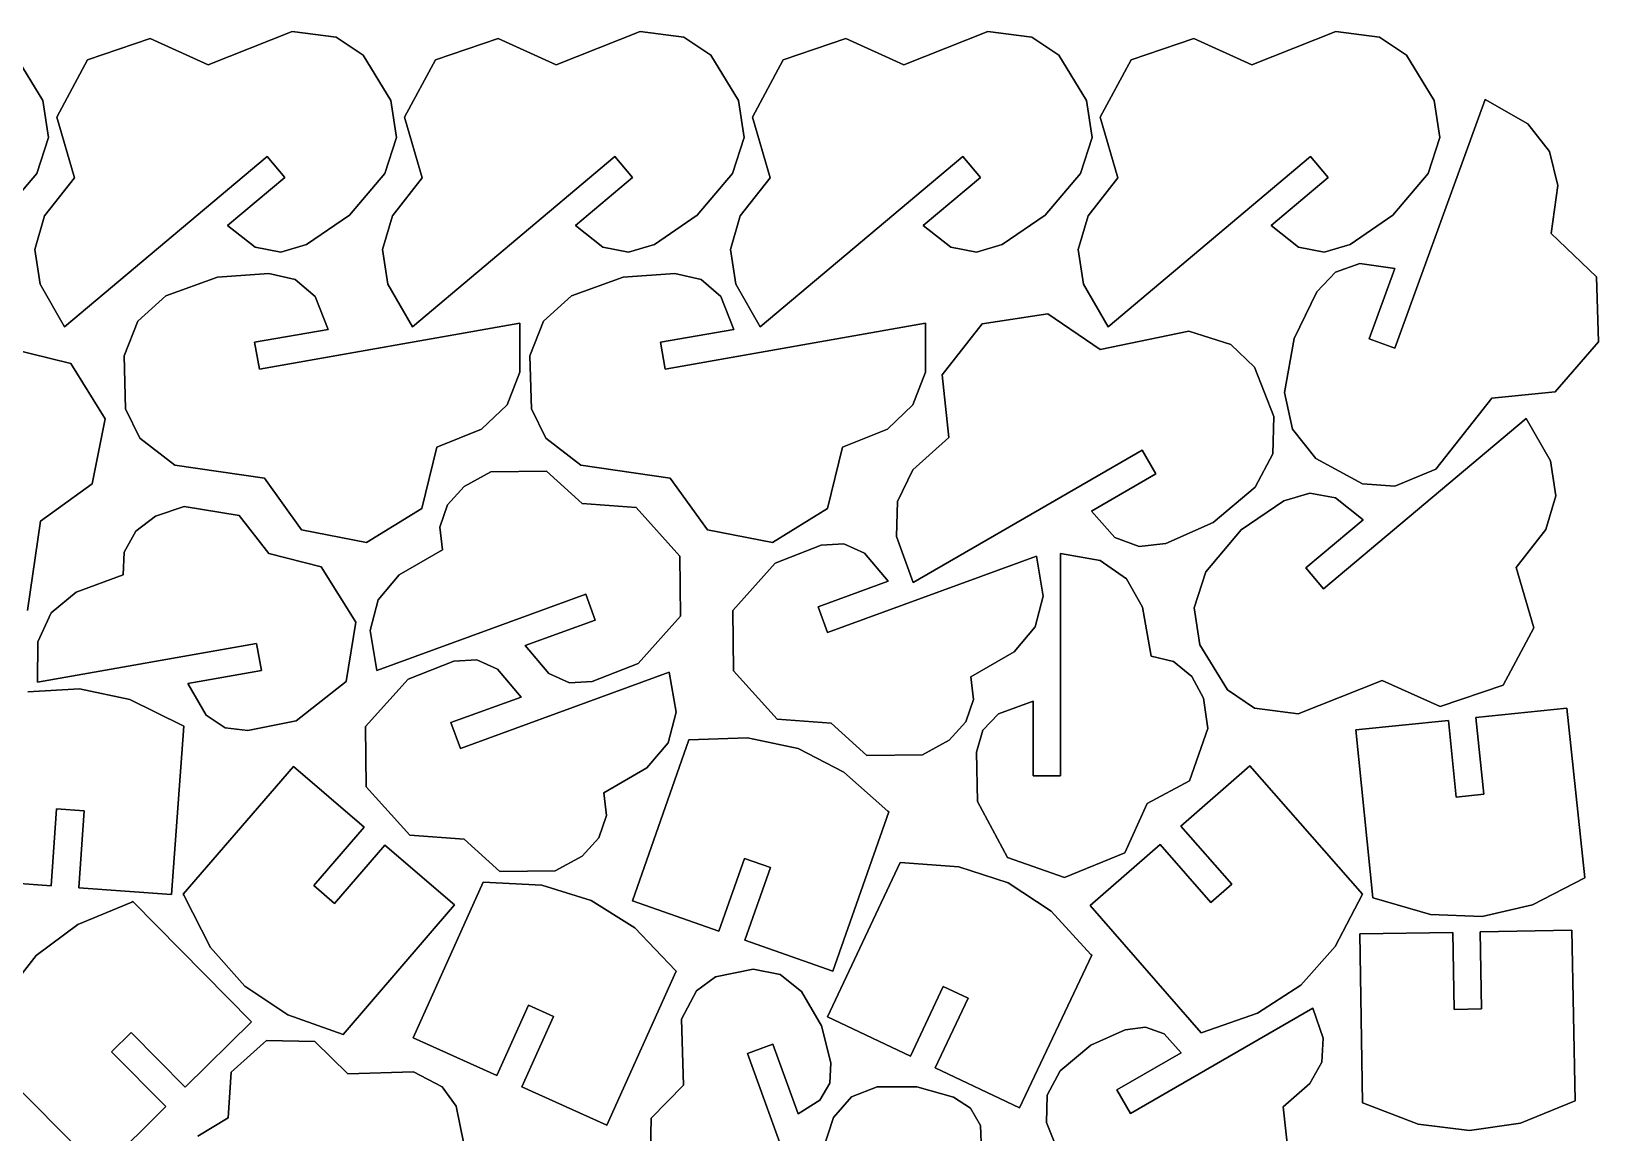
# Model space of a CAD drawing. Extents: x -1 to 600, y 1 to 926.
# Drawn here: x 434.5 to 596.7, y 616.3 to 730.2 of the extents above; entities that cross this region are included whole.
import ezdxf

# ---------------------------------------------------------------- set-up
doc = ezdxf.new("R2010")
doc.units = 0
doc.layers.add('EXPLORER_DEFAULT', color=253, linetype='CONTINUOUS')

# ---------------------------------------------------------------- blocks, each defined once
blk = doc.blocks.new('A_MODEL_SPACE')
at = {"layer": 'EXPLORER_DEFAULT'}
for p, q in [((452.828339, 726.76532), (461.517883, 730.223022)), ((461.517883, 730.223022), (452.828339, 726.76532)), ((461.517883, 730.223022), (466.056519, 729.618164)), ((466.056519, 729.618164), (461.517883, 730.223022)), ((488.828339, 726.76532), (497.517883, 730.223022)), ((497.517883, 730.223022), (488.828339, 726.76532)), ((497.517883, 730.223022), (502.056519, 729.618164)), ((502.056519, 729.618164), (497.517883, 730.223022)), ((524.828308, 726.76532), (533.517883, 730.223022)), ((533.517883, 730.223022), (524.828308, 726.76532)), ((533.517883, 730.223022), (538.056519, 729.618164)), ((538.056519, 729.618164), (533.517883, 730.223022)), ((560.828308, 726.76532), (569.517883, 730.223022)), ((569.517883, 730.223022), (560.828308, 726.76532)), ((569.517883, 730.223022), (574.056519, 729.618164)), ((574.056519, 729.618164), (569.517883, 730.223022)), ((440.331635, 727.260559), (446.824005, 729.471252)), ((446.824005, 729.471252), (440.331635, 727.260559)), ((446.824005, 729.471252), (452.828339, 726.76532)), ((452.828339, 726.76532), (446.824005, 729.471252)), ((466.056519, 729.618164), (468.845825, 727.745117)), ((468.845825, 727.745117), (466.056519, 729.618164)), ((476.331635, 727.260559), (482.824005, 729.471252)), ((482.824005, 729.471252), (476.331635, 727.260559)), ((482.824005, 729.471252), (488.828339, 726.76532)), ((488.828339, 726.76532), (482.824005, 729.471252)), ((502.056519, 729.618164), (504.845825, 727.745117)), ((504.845825, 727.745117), (502.056519, 729.618164)), ((512.331665, 727.260559), (518.824036, 729.471252)), ((518.824036, 729.471252), (512.331665, 727.260559)), ((518.824036, 729.471252), (524.828308, 726.76532)), ((524.828308, 726.76532), (518.824036, 729.471252)), ((538.056519, 729.618164), (540.845825, 727.745117)), ((540.845825, 727.745117), (538.056519, 729.618164)), ((548.331665, 727.260559), (554.824036, 729.471252)), ((554.824036, 729.471252), (548.331665, 727.260559)), ((554.824036, 729.471252), (560.828308, 726.76532)), ((560.828308, 726.76532), (554.824036, 729.471252)), ((574.056519, 729.618164), (576.845825, 727.745117)), ((576.845825, 727.745117), (574.056519, 729.618164)), ((432.845825, 727.745117), (435.714355, 723.072998)), ((435.714355, 723.072998), (432.845825, 727.745117)), ((437.147736, 721.334412), (440.331635, 727.260559)), ((440.331635, 727.260559), (437.147736, 721.334412)), ((468.845825, 727.745117), (471.714355, 723.072998)), ((471.714355, 723.072998), (468.845825, 727.745117)), ((473.147736, 721.334412), (476.331635, 727.260559)), ((476.331635, 727.260559), (473.147736, 721.334412)), ((504.845825, 727.745117), (507.714355, 723.072998)), ((507.714355, 723.072998), (504.845825, 727.745117)), ((509.147736, 721.334412), (512.331665, 727.260559)), ((512.331665, 727.260559), (509.147736, 721.334412)), ((540.845825, 727.745117), (543.714355, 723.072998)), ((543.714355, 723.072998), (540.845825, 727.745117)), ((545.147766, 721.334412), (548.331665, 727.260559)), ((548.331665, 727.260559), (545.147766, 721.334412)), ((576.845825, 727.745117), (579.714355, 723.072998)), ((579.714355, 723.072998), (576.845825, 727.745117)), ((435.714355, 723.072998), (436.294159, 719.238831)), ((436.294159, 719.238831), (435.714355, 723.072998)), ((471.714355, 723.072998), (472.294159, 719.238831)), ((472.294159, 719.238831), (471.714355, 723.072998)), ((507.714355, 723.072998), (508.294159, 719.238831)), ((508.294159, 719.238831), (507.714355, 723.072998)), ((543.714355, 723.072998), (544.294189, 719.238831)), ((544.294189, 719.238831), (543.714355, 723.072998)), ((575.645874, 697.453918), (584.993347, 723.177734)), ((584.993347, 723.177734), (575.645874, 697.453918)), ((579.714355, 723.072998), (580.294189, 719.238831)), ((580.294189, 719.238831), (579.714355, 723.072998)), ((584.993347, 723.177734), (589.382202, 720.644653)), ((589.382202, 720.644653), (584.993347, 723.177734)), ((438.970673, 715.073608), (437.147736, 721.334412)), ((437.147736, 721.334412), (438.970673, 715.073608)), ((474.970673, 715.073608), (473.147736, 721.334412)), ((473.147736, 721.334412), (474.970673, 715.073608)), ((510.970673, 715.073608), (509.147736, 721.334412)), ((509.147736, 721.334412), (510.970673, 715.073608)), ((546.970642, 715.073608), (545.147766, 721.334412)), ((545.147766, 721.334412), (546.970642, 715.073608)), ((589.382202, 720.644653), (591.655273, 717.802612)), ((591.655273, 717.802612), (589.382202, 720.644653)), ((436.294159, 719.238831), (435.090576, 715.533081)), ((435.090576, 715.533081), (436.294159, 719.238831)), ((472.294159, 719.238831), (471.090576, 715.533081)), ((471.090576, 715.533081), (472.294159, 719.238831)), ((508.294159, 719.238831), (507.090576, 715.533081)), ((507.090576, 715.533081), (508.294159, 719.238831)), ((544.294189, 719.238831), (543.090576, 715.533081)), ((543.090576, 715.533081), (544.294189, 719.238831)), ((580.294189, 719.238831), (579.090576, 715.533081)), ((579.090576, 715.533081), (580.294189, 719.238831)), ((458.905731, 717.269653), (437.948669, 699.665894)), ((437.948669, 699.665894), (458.905731, 717.269653)), ((460.736084, 715.097046), (458.905731, 717.269653)), ((458.905731, 717.269653), (460.736084, 715.097046)), ((494.905731, 717.269653), (473.948669, 699.665894)), ((473.948669, 699.665894), (494.905731, 717.269653)), ((496.736084, 715.097046), (494.905731, 717.269653)), ((494.905731, 717.269653), (496.736084, 715.097046)), ((530.905701, 717.269653), (509.948669, 699.665894)), ((509.948669, 699.665894), (530.905701, 717.269653)), ((532.736084, 715.097046), (530.905701, 717.269653)), ((530.905701, 717.269653), (532.736084, 715.097046)), ((566.905701, 717.269653), (545.948669, 699.665894)), ((545.948669, 699.665894), (566.905701, 717.269653)), ((568.736084, 715.097046), (566.905701, 717.269653)), ((566.905701, 717.269653), (568.736084, 715.097046)), ((591.655273, 717.802612), (592.511597, 714.27179)), ((592.511597, 714.27179), (591.655273, 717.802612)), ((435.090576, 715.533081), (431.435699, 711.190674)), ((431.435699, 711.190674), (435.090576, 715.533081)), ((471.090576, 715.533081), (467.435699, 711.190674)), ((467.435699, 711.190674), (471.090576, 715.533081)), ((507.090576, 715.533081), (503.435699, 711.190674)), ((503.435699, 711.190674), (507.090576, 715.533081)), ((543.090576, 715.533081), (539.435669, 711.190674)), ((539.435669, 711.190674), (543.090576, 715.533081)), ((579.090576, 715.533081), (575.435669, 711.190674)), ((575.435669, 711.190674), (579.090576, 715.533081)), ((435.890625, 711.137756), (438.970673, 715.073608)), ((438.970673, 715.073608), (435.890625, 711.137756)), ((454.817474, 710.140137), (460.736084, 715.097046)), ((460.736084, 715.097046), (454.817474, 710.140137)), ((471.890625, 711.137756), (474.970673, 715.073608)), ((474.970673, 715.073608), (471.890625, 711.137756)), ((490.817474, 710.140137), (496.736084, 715.097046)), ((496.736084, 715.097046), (490.817474, 710.140137)), ((507.890625, 711.137756), (510.970673, 715.073608)), ((510.970673, 715.073608), (507.890625, 711.137756)), ((526.817444, 710.140137), (532.736084, 715.097046)), ((532.736084, 715.097046), (526.817444, 710.140137)), ((543.890625, 711.137756), (546.970642, 715.073608)), ((546.970642, 715.073608), (543.890625, 711.137756)), ((562.817444, 710.140137), (568.736084, 715.097046)), ((568.736084, 715.097046), (562.817444, 710.140137)), ((592.511597, 714.27179), (591.812134, 709.323242)), ((591.812134, 709.323242), (592.511597, 714.27179)), ((434.866821, 707.651855), (435.890625, 711.137756)), ((435.890625, 711.137756), (434.866821, 707.651855)), ((467.435699, 711.190674), (463.003204, 708.187134)), ((463.003204, 708.187134), (467.435699, 711.190674)), ((470.866821, 707.651855), (471.890625, 711.137756)), ((471.890625, 711.137756), (470.866821, 707.651855)), ((503.435699, 711.190674), (499.003204, 708.187134)), ((499.003204, 708.187134), (503.435699, 711.190674)), ((506.866821, 707.651855), (507.890625, 711.137756)), ((507.890625, 711.137756), (506.866821, 707.651855)), ((539.435669, 711.190674), (535.003235, 708.187134)), ((535.003235, 708.187134), (539.435669, 711.190674)), ((542.866821, 707.651855), (543.890625, 711.137756)), ((543.890625, 711.137756), (542.866821, 707.651855)), ((575.435669, 711.190674), (571.003235, 708.187134)), ((571.003235, 708.187134), (575.435669, 711.190674)), ((457.673645, 707.880798), (454.817474, 710.140137)), ((454.817474, 710.140137), (457.673645, 707.880798)), ((493.673645, 707.880798), (490.817474, 710.140137)), ((490.817474, 710.140137), (493.673645, 707.880798)), ((529.673645, 707.880798), (526.817444, 710.140137)), ((526.817444, 710.140137), (529.673645, 707.880798)), ((565.673645, 707.880798), (562.817444, 710.140137)), ((562.817444, 710.140137), (565.673645, 707.880798)), ((591.812134, 709.323242), (596.52124, 704.812683)), ((596.52124, 704.812683), (591.812134, 709.323242)), ((435.414368, 704.054016), (434.866821, 707.651855)), ((434.866821, 707.651855), (435.414368, 704.054016)), ((460.321289, 707.381714), (457.673645, 707.880798)), ((457.673645, 707.880798), (460.321289, 707.381714)), ((463.003204, 708.187134), (460.321289, 707.381714)), ((460.321289, 707.381714), (463.003204, 708.187134)), ((471.414368, 704.054016), (470.866821, 707.651855)), ((470.866821, 707.651855), (471.414368, 704.054016)), ((496.321289, 707.381714), (493.673645, 707.880798)), ((493.673645, 707.880798), (496.321289, 707.381714)), ((499.003204, 708.187134), (496.321289, 707.381714)), ((496.321289, 707.381714), (499.003204, 708.187134)), ((507.414368, 704.054016), (506.866821, 707.651855)), ((506.866821, 707.651855), (507.414368, 704.054016)), ((532.321289, 707.381714), (529.673645, 707.880798)), ((529.673645, 707.880798), (532.321289, 707.381714)), ((535.003235, 708.187134), (532.321289, 707.381714)), ((532.321289, 707.381714), (535.003235, 708.187134)), ((543.414368, 704.054016), (542.866821, 707.651855)), ((542.866821, 707.651855), (543.414368, 704.054016)), ((568.321289, 707.381714), (565.673645, 707.880798)), ((565.673645, 707.880798), (568.321289, 707.381714)), ((571.003235, 708.187134), (568.321289, 707.381714)), ((568.321289, 707.381714), (571.003235, 708.187134)), ((569.476013, 705.309265), (572.018494, 706.200867)), ((572.018494, 706.200867), (569.476013, 705.309265)), ((572.018494, 706.200867), (575.621704, 705.672363)), ((575.621704, 705.672363), (572.018494, 706.200867)), ((575.621704, 705.672363), (572.974426, 698.420227)), ((572.974426, 698.420227), (575.621704, 705.672363)), ((437.948669, 699.665894), (435.414368, 704.054016)), ((435.414368, 704.054016), (437.948669, 699.665894)), ((448.433014, 702.860352), (453.76947, 704.793579)), ((453.76947, 704.793579), (448.433014, 702.860352)), ((453.76947, 704.793579), (459.109863, 705.178406)), ((459.109863, 705.178406), (453.76947, 704.793579)), ((459.109863, 705.178406), (461.835175, 704.534973)), ((461.835175, 704.534973), (459.109863, 705.178406)), ((461.835175, 704.534973), (463.878571, 702.778931)), ((463.878571, 702.778931), (461.835175, 704.534973)), ((473.948669, 699.665894), (471.414368, 704.054016)), ((471.414368, 704.054016), (473.948669, 699.665894)), ((490.433014, 702.860352), (495.76947, 704.793579)), ((495.76947, 704.793579), (490.433014, 702.860352)), ((495.76947, 704.793579), (501.109863, 705.178406)), ((501.109863, 705.178406), (495.76947, 704.793579)), ((501.109863, 705.178406), (503.835175, 704.534973)), ((503.835175, 704.534973), (501.109863, 705.178406)), ((503.835175, 704.534973), (505.878571, 702.778931)), ((505.878571, 702.778931), (503.835175, 704.534973)), ((509.948669, 699.665894), (507.414368, 704.054016)), ((507.414368, 704.054016), (509.948669, 699.665894)), ((545.948669, 699.665894), (543.414368, 704.054016)), ((543.414368, 704.054016), (545.948669, 699.665894)), ((567.556091, 703.270813), (569.476013, 705.309265)), ((569.476013, 705.309265), (567.556091, 703.270813)), ((596.52124, 704.812683), (596.72699, 698.088501)), ((596.72699, 698.088501), (596.52124, 704.812683)), ((445.537842, 700.25293), (448.433014, 702.860352)), ((448.433014, 702.860352), (445.537842, 700.25293)), ((463.878571, 702.778931), (465.222443, 699.394226)), ((465.222443, 699.394226), (463.878571, 702.778931)), ((487.537842, 700.25293), (490.433014, 702.860352)), ((490.433014, 702.860352), (487.537842, 700.25293)), ((505.878571, 702.778931), (507.222443, 699.394226)), ((507.222443, 699.394226), (505.878571, 702.778931)), ((565.219238, 698.453491), (567.556091, 703.270813)), ((567.556091, 703.270813), (565.219238, 698.453491)), ((532.930115, 699.957153), (539.707703, 701.006836)), ((539.707703, 701.006836), (532.930115, 699.957153)), ((539.707703, 701.006836), (545.15094, 697.299377)), ((545.15094, 697.299377), (539.707703, 701.006836)), ((444.122864, 696.642456), (445.537842, 700.25293)), ((445.537842, 700.25293), (444.122864, 696.642456)), ((465.222443, 699.394226), (457.618286, 698.06073)), ((457.618286, 698.06073), (465.222443, 699.394226)), ((458.117157, 695.264038), (485.06839, 700.030762)), ((485.06839, 700.030762), (458.117157, 695.264038)), ((485.06839, 700.030762), (485.069061, 694.963379)), ((485.069061, 694.963379), (485.06839, 700.030762)), ((486.122864, 696.642456), (487.537842, 700.25293)), ((487.537842, 700.25293), (486.122864, 696.642456)), ((507.222443, 699.394226), (499.618286, 698.06073)), ((499.618286, 698.06073), (507.222443, 699.394226)), ((500.117157, 695.264038), (527.068359, 700.030762)), ((527.068359, 700.030762), (500.117157, 695.264038)), ((527.068359, 700.030762), (527.069092, 694.963379)), ((527.069092, 694.963379), (527.068359, 700.030762)), ((528.765503, 694.673889), (532.930115, 699.957153)), ((532.930115, 699.957153), (528.765503, 694.673889)), ((545.15094, 697.299377), (554.308899, 699.195618)), ((554.308899, 699.195618), (545.15094, 697.299377)), ((554.308899, 699.195618), (558.673523, 697.811829)), ((558.673523, 697.811829), (554.308899, 699.195618)), ((457.618286, 698.06073), (458.117157, 695.264038)), ((458.117157, 695.264038), (457.618286, 698.06073)), ((499.618286, 698.06073), (500.117157, 695.264038)), ((500.117157, 695.264038), (499.618286, 698.06073)), ((558.673523, 697.811829), (561.095215, 695.482849)), ((561.095215, 695.482849), (558.673523, 697.811829)), ((564.22522, 692.865356), (565.219238, 698.453491)), ((565.219238, 698.453491), (564.22522, 692.865356)), ((572.974426, 698.420227), (575.645874, 697.453918)), ((575.645874, 697.453918), (572.974426, 698.420227)), ((596.72699, 698.088501), (592.209778, 692.927856)), ((592.209778, 692.927856), (596.72699, 698.088501)), ((432.278961, 697.40802), (438.612457, 695.856323)), ((438.612457, 695.856323), (432.278961, 697.40802)), ((444.271057, 691.162048), (444.122864, 696.642456)), ((444.122864, 696.642456), (444.271057, 691.162048)), ((486.271057, 691.162048), (486.122864, 696.642456)), ((486.122864, 696.642456), (486.271057, 691.162048)), ((438.612457, 695.856323), (442.152679, 690.135925)), ((442.152679, 690.135925), (438.612457, 695.856323)), ((485.069061, 694.963379), (483.744354, 691.573853)), ((483.744354, 691.573853), (485.069061, 694.963379)), ((527.069092, 694.963379), (525.744385, 691.573853)), ((525.744385, 691.573853), (527.069092, 694.963379)), ((529.473572, 688.19165), (528.765503, 694.673889)), ((528.765503, 694.673889), (529.473572, 688.19165)), ((561.095215, 695.482849), (563.108887, 690.383667)), ((563.108887, 690.383667), (561.095215, 695.482849)), ((565.035706, 689.054321), (564.22522, 692.865356)), ((564.22522, 692.865356), (565.035706, 689.054321)), ((592.209778, 692.927856), (585.656921, 692.269104)), ((585.656921, 692.269104), (592.209778, 692.927856)), ((445.750122, 688.145325), (444.271057, 691.162048)), ((444.271057, 691.162048), (445.750122, 688.145325)), ((483.744354, 691.573853), (481.114746, 689.066833)), ((481.114746, 689.066833), (483.744354, 691.573853)), ((487.750122, 688.145325), (486.271057, 691.162048)), ((486.271057, 691.162048), (487.750122, 688.145325)), ((525.744385, 691.573853), (523.114746, 689.066833)), ((523.114746, 689.066833), (525.744385, 691.573853)), ((585.656921, 692.269104), (579.860352, 684.929871)), ((579.860352, 684.929871), (585.656921, 692.269104)), ((442.152679, 690.135925), (440.820984, 683.40802)), ((440.820984, 683.40802), (442.152679, 690.135925)), ((563.108887, 690.383667), (563.014038, 686.507019)), ((563.014038, 686.507019), (563.108887, 690.383667)), ((568.255249, 672.56134), (589.21228, 690.1651)), ((589.21228, 690.1651), (568.255249, 672.56134)), ((589.21228, 690.1651), (591.746582, 685.776917)), ((591.746582, 685.776917), (589.21228, 690.1651)), ((449.378265, 685.352173), (445.750122, 688.145325)), ((445.750122, 688.145325), (449.378265, 685.352173)), ((481.114746, 689.066833), (476.479431, 687.198303)), ((476.479431, 687.198303), (481.114746, 689.066833)), ((491.378265, 685.352173), (487.750122, 688.145325)), ((487.750122, 688.145325), (491.378265, 685.352173)), ((523.114746, 689.066833), (518.479431, 687.198303)), ((518.479431, 687.198303), (523.114746, 689.066833)), ((525.756836, 684.850464), (529.473572, 688.19165)), ((529.473572, 688.19165), (525.756836, 684.850464)), ((567.454956, 686.023682), (565.035706, 689.054321)), ((565.035706, 689.054321), (567.454956, 686.023682)), ((476.479431, 687.198303), (474.927704, 680.864807)), ((474.927704, 680.864807), (476.479431, 687.198303)), ((518.479431, 687.198303), (516.927734, 680.864807)), ((516.927734, 680.864807), (518.479431, 687.198303)), ((549.487061, 686.892639), (525.791504, 673.195496)), ((525.791504, 673.195496), (549.487061, 686.892639)), ((550.912354, 684.435242), (549.487061, 686.892639)), ((549.487061, 686.892639), (550.912354, 684.435242)), ((563.014038, 686.507019), (561.185242, 683.066589)), ((561.185242, 683.066589), (563.014038, 686.507019)), ((458.632477, 684.001831), (449.378265, 685.352173)), ((449.378265, 685.352173), (458.632477, 684.001831)), ((482.076813, 684.645081), (479.302673, 683.128906)), ((479.302673, 683.128906), (482.076813, 684.645081)), ((487.831146, 684.708984), (482.076813, 684.645081)), ((482.076813, 684.645081), (487.831146, 684.708984)), ((491.524323, 681.371277), (487.831146, 684.708984)), ((487.831146, 684.708984), (491.524323, 681.371277)), ((500.632477, 684.001831), (491.378265, 685.352173)), ((491.378265, 685.352173), (500.632477, 684.001831)), ((524.14325, 681.595276), (525.756836, 684.850464)), ((525.756836, 684.850464), (524.14325, 681.595276)), ((572.275269, 683.411804), (567.454956, 686.023682)), ((567.454956, 686.023682), (572.275269, 683.411804)), ((579.860352, 684.929871), (575.62738, 683.184387)), ((575.62738, 683.184387), (579.860352, 684.929871)), ((591.746582, 685.776917), (592.294128, 682.179138)), ((592.294128, 682.179138), (591.746582, 685.776917)), ((440.820984, 683.40802), (435.475433, 679.561096)), ((435.475433, 679.561096), (440.820984, 683.40802)), ((462.479431, 678.65625), (458.632477, 684.001831)), ((458.632477, 684.001831), (462.479431, 678.65625)), ((479.302673, 683.128906), (477.58432, 681.242737)), ((477.58432, 681.242737), (479.302673, 683.128906)), ((504.479431, 678.65625), (500.632477, 684.001831)), ((500.632477, 684.001831), (504.479431, 678.65625)), ((544.2229, 680.58136), (550.912354, 684.435242)), ((550.912354, 684.435242), (544.2229, 680.58136)), ((561.185242, 683.066589), (556.831848, 679.424805)), ((556.831848, 679.424805), (561.185242, 683.066589)), ((575.62738, 683.184387), (572.275269, 683.411804)), ((572.275269, 683.411804), (575.62738, 683.184387)), ((497.119446, 680.944397), (491.524323, 681.371277)), ((491.524323, 681.371277), (497.119446, 680.944397)), ((524.057739, 677.957031), (524.14325, 681.595276)), ((524.14325, 681.595276), (524.057739, 677.957031)), ((559.72522, 678.64032), (564.157715, 681.643799)), ((564.157715, 681.643799), (559.72522, 678.64032)), ((564.157715, 681.643799), (566.839661, 682.449219)), ((566.839661, 682.449219), (564.157715, 681.643799)), ((566.839661, 682.449219), (569.487305, 681.950134)), ((569.487305, 681.950134), (566.839661, 682.449219)), ((569.487305, 681.950134), (572.343445, 679.690796)), ((572.343445, 679.690796), (569.487305, 681.950134)), ((592.294128, 682.179138), (591.270325, 678.693176)), ((591.270325, 678.693176), (592.294128, 682.179138)), ((447.346863, 680.05835), (445.327057, 678.499268)), ((445.327057, 678.499268), (447.346863, 680.05835)), ((450.342133, 681.069824), (447.346863, 680.05835)), ((447.346863, 680.05835), (450.342133, 681.069824)), ((456.020111, 680.133545), (450.342133, 681.069824)), ((450.342133, 681.069824), (456.020111, 680.133545)), ((459.077606, 676.2052), (456.020111, 680.133545)), ((456.020111, 680.133545), (459.077606, 676.2052)), ((474.927704, 680.864807), (469.207306, 677.324585)), ((469.207306, 677.324585), (474.927704, 680.864807)), ((477.58432, 681.242737), (476.780121, 678.91394)), ((476.780121, 678.91394), (477.58432, 681.242737)), ((501.635803, 675.942749), (497.119446, 680.944397)), ((497.119446, 680.944397), (501.635803, 675.942749)), ((516.927734, 680.864807), (511.207306, 677.324585)), ((511.207306, 677.324585), (516.927734, 680.864807)), ((546.643372, 677.860413), (544.2229, 680.58136)), ((544.2229, 680.58136), (546.643372, 677.860413)), ((572.343445, 679.690796), (566.424866, 674.733887)), ((566.424866, 674.733887), (572.343445, 679.690796)), ((435.475433, 679.561096), (434.125122, 670.306885)), ((434.125122, 670.306885), (435.475433, 679.561096)), ((445.327057, 678.499268), (444.130676, 676.34552)), ((444.130676, 676.34552), (445.327057, 678.499268)), ((469.207306, 677.324585), (462.479431, 678.65625)), ((462.479431, 678.65625), (469.207306, 677.324585)), ((476.780121, 678.91394), (477.068909, 676.570618)), ((477.068909, 676.570618), (476.780121, 678.91394)), ((511.207306, 677.324585), (504.479431, 678.65625)), ((504.479431, 678.65625), (511.207306, 677.324585)), ((556.831848, 679.424805), (551.945129, 677.236633)), ((551.945129, 677.236633), (556.831848, 679.424805)), ((556.070374, 674.297852), (559.72522, 678.64032)), ((559.72522, 678.64032), (556.070374, 674.297852)), ((591.270325, 678.693176), (588.190247, 674.757324)), ((588.190247, 674.757324), (591.270325, 678.693176)), ((477.068909, 676.570618), (472.595673, 673.981262)), ((472.595673, 673.981262), (477.068909, 676.570618)), ((516.252991, 677.053772), (511.499084, 675.207275)), ((511.499084, 675.207275), (516.252991, 677.053772)), ((518.612122, 677.206665), (516.252991, 677.053772)), ((516.252991, 677.053772), (518.612122, 677.206665)), ((520.748596, 676.245667), (518.612122, 677.206665)), ((518.612122, 677.206665), (520.748596, 676.245667)), ((525.791504, 673.195496), (524.057739, 677.957031)), ((524.057739, 677.957031), (525.791504, 673.195496)), ((549.164124, 676.909119), (546.643372, 677.860413)), ((546.643372, 677.860413), (549.164124, 676.909119)), ((551.945129, 677.236633), (549.164124, 676.909119)), ((549.164124, 676.909119), (551.945129, 677.236633)), ((444.130676, 676.34552), (444.008209, 673.98761)), ((444.008209, 673.98761), (444.130676, 676.34552)), ((464.513611, 674.813232), (459.077606, 676.2052)), ((459.077606, 676.2052), (464.513611, 674.813232)), ((468.092834, 669.103333), (464.513611, 674.813232)), ((464.513611, 674.813232), (468.092834, 669.103333)), ((501.71106, 669.708252), (501.635803, 675.942749)), ((501.635803, 675.942749), (501.71106, 669.708252)), ((511.499084, 675.207275), (507.108795, 670.308777)), ((507.108795, 670.308777), (511.499084, 675.207275)), ((538.541809, 675.923645), (516.915527, 668.029907)), ((516.915527, 668.029907), (538.541809, 675.923645)), ((523.204102, 673.33252), (520.748596, 676.245667)), ((520.748596, 676.245667), (523.204102, 673.33252)), ((539.252014, 671.78772), (538.541809, 675.923645)), ((538.541809, 675.923645), (539.252014, 671.78772)), ((545.146973, 675.46698), (541.017578, 676.214111)), ((541.017578, 676.214111), (545.146973, 675.46698)), ((541.017578, 676.214111), (541.038635, 653.192261)), ((541.038635, 653.192261), (541.017578, 676.214111)), ((547.848022, 673.59082), (545.146973, 675.46698)), ((545.146973, 675.46698), (547.848022, 673.59082)), ((444.008209, 673.98761), (439.15329, 672.214355)), ((439.15329, 672.214355), (444.008209, 673.98761)), ((472.595673, 673.981262), (470.407013, 671.409119)), ((470.407013, 671.409119), (472.595673, 673.981262)), ((515.938721, 670.701355), (523.204102, 673.33252)), ((523.204102, 673.33252), (515.938721, 670.701355)), ((549.516479, 670.654419), (547.848022, 673.59082)), ((547.848022, 673.59082), (549.516479, 670.654419)), ((554.86676, 670.592163), (556.070374, 674.297852)), ((556.070374, 674.297852), (554.86676, 670.592163)), ((566.424866, 674.733887), (568.255249, 672.56134)), ((568.255249, 672.56134), (566.424866, 674.733887)), ((588.190247, 674.757324), (590.013184, 668.496521)), ((590.013184, 668.496521), (588.190247, 674.757324)), ((439.15329, 672.214355), (436.551208, 670.061401)), ((436.551208, 670.061401), (439.15329, 672.214355)), ((470.278076, 664.093384), (491.904327, 671.987183)), ((491.904327, 671.987183), (470.278076, 664.093384)), ((491.904327, 671.987183), (492.881165, 669.315674)), ((492.881165, 669.315674), (491.904327, 671.987183)), ((538.412842, 668.60791), (539.252014, 671.78772)), ((539.252014, 671.78772), (538.412842, 668.60791)), ((436.551208, 670.061401), (435.172607, 667.075623)), ((435.172607, 667.075623), (436.551208, 670.061401)), ((470.407013, 671.409119), (469.567841, 668.229309)), ((469.567841, 668.229309), (470.407013, 671.409119)), ((507.108795, 670.308777), (507.184052, 664.07428)), ((507.184052, 664.07428), (507.108795, 670.308777)), ((516.915527, 668.029907), (515.938721, 670.701355)), ((515.938721, 670.701355), (516.915527, 668.029907)), ((550.419678, 665.565369), (549.516479, 670.654419)), ((549.516479, 670.654419), (550.419678, 665.565369)), ((555.446594, 666.757935), (554.86676, 670.592163)), ((554.86676, 670.592163), (555.446594, 666.757935)), ((467.084351, 662.950439), (468.092834, 669.103333)), ((468.092834, 669.103333), (467.084351, 662.950439)), ((492.881165, 669.315674), (485.615753, 666.684509)), ((485.615753, 666.684509), (492.881165, 669.315674)), ((497.32077, 664.809753), (501.71106, 669.708252)), ((501.71106, 669.708252), (497.32077, 664.809753)), ((536.224182, 666.035767), (538.412842, 668.60791)), ((538.412842, 668.60791), (536.224182, 666.035767)), ((590.013184, 668.496521), (586.829285, 662.570374)), ((586.829285, 662.570374), (590.013184, 668.496521)), ((435.172607, 667.075623), (435.15387, 662.879211)), ((435.15387, 662.879211), (435.172607, 667.075623)), ((435.15387, 662.879211), (457.822327, 666.897644)), ((457.822327, 666.897644), (435.15387, 662.879211)), ((457.822327, 666.897644), (458.320404, 664.097107)), ((458.320404, 664.097107), (457.822327, 666.897644)), ((469.567841, 668.229309), (470.278076, 664.093384)), ((470.278076, 664.093384), (469.567841, 668.229309)), ((558.315125, 662.085876), (555.446594, 666.757935)), ((555.446594, 666.757935), (558.315125, 662.085876)), ((480.612091, 665.206665), (478.252991, 665.053772)), ((478.252991, 665.053772), (480.612091, 665.206665)), ((482.748596, 664.245667), (480.612091, 665.206665)), ((480.612091, 665.206665), (482.748596, 664.245667)), ((485.615753, 666.684509), (488.071259, 663.771362)), ((488.071259, 663.771362), (485.615753, 666.684509)), ((531.750916, 663.446411), (536.224182, 666.035767)), ((536.224182, 666.035767), (531.750916, 663.446411)), ((552.720459, 665.035278), (550.419678, 665.565369)), ((550.419678, 665.565369), (552.720459, 665.035278)), ((458.320404, 664.097107), (450.708466, 662.767578)), ((450.708466, 662.767578), (458.320404, 664.097107)), ((478.252991, 665.053772), (473.499084, 663.207275)), ((473.499084, 663.207275), (478.252991, 665.053772)), ((500.541779, 663.923645), (478.915527, 656.029907)), ((478.915527, 656.029907), (500.541779, 663.923645)), ((485.204132, 661.33252), (482.748596, 664.245667)), ((482.748596, 664.245667), (485.204132, 661.33252)), ((488.071259, 663.771362), (490.207764, 662.810364)), ((490.207764, 662.810364), (488.071259, 663.771362)), ((492.566864, 662.963318), (497.32077, 664.809753)), ((497.32077, 664.809753), (492.566864, 662.963318)), ((501.252014, 659.78772), (500.541779, 663.923645)), ((500.541779, 663.923645), (501.252014, 659.78772)), ((507.184052, 664.07428), (511.700409, 659.072632)), ((511.700409, 659.072632), (507.184052, 664.07428)), ((554.633789, 663.483093), (552.720459, 665.035278)), ((552.720459, 665.035278), (554.633789, 663.483093)), ((555.818481, 661.223267), (554.633789, 663.483093)), ((554.633789, 663.483093), (555.818481, 661.223267)), ((439.498169, 662.194519), (434.161621, 661.90686)), ((434.161621, 661.90686), (439.498169, 662.194519)), ((444.724213, 661.08136), (439.498169, 662.194519)), ((439.498169, 662.194519), (444.724213, 661.08136)), ((450.708466, 662.767578), (452.620819, 659.47229)), ((452.620819, 659.47229), (450.708466, 662.767578)), ((461.910126, 658.888733), (467.084351, 662.950439)), ((467.084351, 662.950439), (461.910126, 658.888733)), ((473.499084, 663.207275), (469.108795, 658.308777)), ((469.108795, 658.308777), (473.499084, 663.207275)), ((490.207764, 662.810364), (492.566864, 662.963318)), ((492.566864, 662.963318), (490.207764, 662.810364)), ((532.039734, 661.103088), (531.750916, 663.446411)), ((531.750916, 663.446411), (532.039734, 661.103088)), ((561.104431, 660.21283), (558.315125, 662.085876)), ((558.315125, 662.085876), (561.104431, 660.21283)), ((574.332581, 663.065613), (565.643066, 659.607971)), ((565.643066, 659.607971), (574.332581, 663.065613)), ((580.336914, 660.359741), (574.332581, 663.065613)), ((574.332581, 663.065613), (580.336914, 660.359741)), ((586.829285, 662.570374), (580.336914, 660.359741)), ((580.336914, 660.359741), (586.829285, 662.570374)), ((450.170563, 658.396484), (444.724213, 661.08136)), ((444.724213, 661.08136), (450.170563, 658.396484)), ((477.93869, 658.701355), (485.204132, 661.33252)), ((485.204132, 661.33252), (477.93869, 658.701355)), ((531.235535, 658.774353), (532.039734, 661.103088)), ((532.039734, 661.103088), (531.235535, 658.774353)), ((538.206604, 660.915222), (534.629333, 659.604126)), ((534.629333, 659.604126), (538.206604, 660.915222)), ((538.194153, 653.188049), (538.206604, 660.915222)), ((538.206604, 660.915222), (538.194153, 653.188049)), ((556.294434, 658.097839), (555.818481, 661.223267)), ((555.818481, 661.223267), (556.294434, 658.097839)), ((565.643066, 659.607971), (561.104431, 660.21283)), ((561.104431, 660.21283), (565.643066, 659.607971)), ((593.437561, 660.211121), (584.007263, 659.232239)), ((584.007263, 659.232239), (593.437561, 660.211121)), ((595.286987, 642.659912), (593.437561, 660.211121)), ((593.437561, 660.211121), (595.286987, 642.659912)), ((452.620819, 659.47229), (454.557983, 658.154907)), ((454.557983, 658.154907), (452.620819, 659.47229)), ((456.907806, 657.895813), (461.910126, 658.888733)), ((461.910126, 658.888733), (456.907806, 657.895813)), ((478.915527, 656.029907), (477.93869, 658.701355)), ((477.93869, 658.701355), (478.915527, 656.029907)), ((500.412842, 656.60791), (501.252014, 659.78772)), ((501.252014, 659.78772), (500.412842, 656.60791)), ((511.700409, 659.072632), (517.295532, 658.645752)), ((517.295532, 658.645752), (511.700409, 659.072632)), ((517.295532, 658.645752), (520.988708, 655.308044)), ((520.988708, 655.308044), (517.295532, 658.645752)), ((529.517151, 656.888184), (531.235535, 658.774353)), ((531.235535, 658.774353), (529.517151, 656.888184)), ((534.629333, 659.604126), (532.995605, 657.925171)), ((532.995605, 657.925171), (534.629333, 659.604126)), ((581.170654, 658.938232), (571.588318, 657.943542)), ((571.588318, 657.943542), (581.170654, 658.938232)), ((581.995544, 651.000183), (581.170654, 658.938232)), ((581.170654, 658.938232), (581.995544, 651.000183)), ((584.007263, 659.232239), (584.832031, 651.294861)), ((584.832031, 651.294861), (584.007263, 659.232239)), ((449.021545, 640.932739), (450.288147, 658.354553)), ((450.288147, 658.354553), (449.021545, 640.932739)), ((450.288147, 658.354553), (450.170563, 658.396484)), ((450.170563, 658.396484), (450.288147, 658.354553)), ((454.557983, 658.154907), (456.907806, 657.895813)), ((456.907806, 657.895813), (454.557983, 658.154907)), ((469.108795, 658.308777), (469.184052, 652.07428)), ((469.184052, 652.07428), (469.108795, 658.308777)), ((508.647095, 657.142029), (502.552032, 656.931335)), ((502.552032, 656.931335), (508.647095, 657.142029)), ((513.871216, 656.015076), (508.647095, 657.142029)), ((508.647095, 657.142029), (513.871216, 656.015076)), ((532.995605, 657.925171), (532.332397, 655.656006)), ((532.332397, 655.656006), (532.995605, 657.925171)), ((554.386353, 652.668701), (556.294434, 658.097839)), ((556.294434, 658.097839), (554.386353, 652.668701)), ((571.588318, 657.943542), (573.366272, 640.566467)), ((573.366272, 640.566467), (571.588318, 657.943542)), ((502.552032, 656.931335), (496.735413, 640.269043)), ((496.735413, 640.269043), (502.552032, 656.931335)), ((498.224182, 654.035767), (500.412842, 656.60791)), ((500.412842, 656.60791), (498.224182, 654.035767)), ((518.620056, 653.565796), (513.871216, 656.015076)), ((513.871216, 656.015076), (518.620056, 653.565796)), ((520.988708, 655.308044), (526.743042, 655.371948)), ((526.743042, 655.371948), (520.988708, 655.308044)), ((526.743042, 655.371948), (529.517151, 656.888184)), ((529.517151, 656.888184), (526.743042, 655.371948)), ((532.332397, 655.656006), (532.441589, 650.557312)), ((532.441589, 650.557312), (532.332397, 655.656006)), ((461.645111, 654.172119), (450.231476, 640.948914)), ((450.231476, 640.948914), (461.645111, 654.172119)), ((468.947205, 647.888062), (461.645111, 654.172119)), ((461.645111, 654.172119), (468.947205, 647.888062)), ((493.750946, 651.446411), (498.224182, 654.035767)), ((498.224182, 654.035767), (493.750946, 651.446411)), ((560.638611, 654.223328), (553.499756, 647.984253)), ((553.499756, 647.984253), (560.638611, 654.223328)), ((572.272949, 640.95282), (560.638611, 654.223328)), ((560.638611, 654.223328), (572.272949, 640.95282)), ((523.167786, 649.542175), (518.620056, 653.565796)), ((518.620056, 653.565796), (523.167786, 649.542175)), ((541.038635, 653.192261), (538.194153, 653.188049)), ((538.194153, 653.188049), (541.038635, 653.192261)), ((549.986816, 650.339783), (554.386353, 652.668701)), ((554.386353, 652.668701), (549.986816, 650.339783)), ((469.184052, 652.07428), (473.700409, 647.072632)), ((473.700409, 647.072632), (469.184052, 652.07428)), ((494.039734, 649.103088), (493.750946, 651.446411)), ((493.750946, 651.446411), (494.039734, 649.103088)), ((532.441589, 650.557312), (535.543091, 644.756348)), ((535.543091, 644.756348), (532.441589, 650.557312)), ((584.832031, 651.294861), (581.995544, 651.000183)), ((581.995544, 651.000183), (584.832031, 651.294861)), ((436.567535, 641.82019), (437.133575, 649.780212)), ((437.133575, 649.780212), (436.567535, 641.82019)), ((437.133575, 649.780212), (439.978149, 649.57782)), ((439.978149, 649.57782), (437.133575, 649.780212)), ((439.978149, 649.57782), (439.412079, 641.617126)), ((439.412079, 641.617126), (439.978149, 649.57782)), ((493.235535, 646.774353), (494.039734, 649.103088)), ((494.039734, 649.103088), (493.235535, 646.774353)), ((517.463196, 632.99646), (523.270203, 649.470825)), ((523.270203, 649.470825), (517.463196, 632.99646)), ((523.270203, 649.470825), (523.167786, 649.542175)), ((523.167786, 649.542175), (523.270203, 649.470825)), ((547.672058, 645.228088), (549.986816, 650.339783)), ((549.986816, 650.339783), (547.672058, 645.228088)), ((463.742035, 641.838318), (468.947205, 647.888062)), ((468.947205, 647.888062), (463.742035, 641.838318)), ((553.499756, 647.984253), (558.751831, 641.976074)), ((558.751831, 641.976074), (553.499756, 647.984253)), ((471.108429, 646.027527), (465.903748, 639.978271)), ((465.903748, 639.978271), (471.108429, 646.027527)), ((478.294708, 639.84314), (471.108429, 646.027527)), ((471.108429, 646.027527), (478.294708, 639.84314)), ((473.700409, 647.072632), (479.295532, 646.645752)), ((479.295532, 646.645752), (473.700409, 647.072632)), ((479.295532, 646.645752), (482.988708, 643.308044)), ((482.988708, 643.308044), (479.295532, 646.645752)), ((491.517181, 644.888184), (493.235535, 646.774353)), ((493.235535, 646.774353), (491.517181, 644.888184)), ((551.352173, 646.107971), (544.098267, 639.768311)), ((544.098267, 639.768311), (551.352173, 646.107971)), ((556.604675, 640.099304), (551.352173, 646.107971)), ((551.352173, 646.107971), (556.604675, 640.099304)), ((488.743042, 643.371948), (491.517181, 644.888184)), ((491.517181, 644.888184), (488.743042, 643.371948)), ((505.681763, 637.13031), (508.322754, 644.660706)), ((508.322754, 644.660706), (505.681763, 637.13031)), ((508.322754, 644.660706), (511.013824, 643.716858)), ((511.013824, 643.716858), (508.322754, 644.660706)), ((524.436035, 644.222717), (516.918152, 628.255676)), ((516.918152, 628.255676), (524.436035, 644.222717)), ((530.519958, 643.798401), (524.436035, 644.222717)), ((524.436035, 644.222717), (530.519958, 643.798401)), ((535.543091, 644.756348), (541.427307, 642.694763)), ((541.427307, 642.694763), (535.543091, 644.756348)), ((541.427307, 642.694763), (547.672058, 645.228088)), ((547.672058, 645.228088), (541.427307, 642.694763)), ((427.110504, 642.493713), (436.567535, 641.82019)), ((436.567535, 641.82019), (427.110504, 642.493713)), ((482.988708, 643.308044), (488.743042, 643.371948)), ((488.743042, 643.371948), (482.988708, 643.308044)), ((511.013824, 643.716858), (508.372589, 636.185791)), ((508.372589, 636.185791), (511.013824, 643.716858)), ((535.598572, 642.134277), (530.519958, 643.798401)), ((530.519958, 643.798401), (535.598572, 642.134277)), ((589.864624, 639.86853), (595.286987, 642.659912)), ((595.286987, 642.659912), (589.864624, 639.86853)), ((439.412079, 641.617126), (449.021545, 640.932739)), ((449.021545, 640.932739), (439.412079, 641.617126)), ((450.231476, 640.948914), (450.300781, 640.845093)), ((450.300781, 640.845093), (450.231476, 640.948914)), ((450.300781, 640.845093), (453.068573, 635.44043)), ((453.068573, 635.44043), (450.300781, 640.845093)), ((465.903748, 639.978271), (463.742035, 641.838318)), ((463.742035, 641.838318), (465.903748, 639.978271)), ((481.261566, 642.190369), (474.042725, 626.085938)), ((474.042725, 626.085938), (481.261566, 642.190369)), ((487.352325, 641.879639), (481.261566, 642.190369)), ((481.261566, 642.190369), (487.352325, 641.879639)), ((492.46109, 640.310486), (487.352325, 641.879639)), ((487.352325, 641.879639), (492.46109, 640.310486)), ((540.066956, 639.204346), (535.598572, 642.134277)), ((535.598572, 642.134277), (540.066956, 639.204346)), ((558.751831, 641.976074), (556.604675, 640.099304)), ((556.604675, 640.099304), (558.751831, 641.976074)), ((569.453613, 635.544922), (572.272949, 640.95282)), ((572.272949, 640.95282), (569.453613, 635.544922)), ((444.917633, 640.132019), (439.308929, 637.805359)), ((439.308929, 637.805359), (444.917633, 640.132019)), ((445.026672, 640.19281), (444.917633, 640.132019)), ((444.917633, 640.132019), (445.026672, 640.19281)), ((457.294708, 627.758179), (445.026672, 640.19281)), ((445.026672, 640.19281), (457.294708, 627.758179)), ((466.803589, 626.448364), (478.294708, 639.84314)), ((478.294708, 639.84314), (466.803589, 626.448364)), ((496.983307, 637.464417), (492.46109, 640.310486)), ((492.46109, 640.310486), (496.983307, 637.464417)), ((496.735413, 640.269043), (505.681763, 637.13031)), ((505.681763, 637.13031), (496.735413, 640.269043)), ((544.17157, 634.729675), (540.066956, 639.204346)), ((540.066956, 639.204346), (544.17157, 634.729675)), ((544.098267, 639.768311), (555.573792, 626.598755)), ((555.573792, 626.598755), (544.098267, 639.768311)), ((573.366272, 640.566467), (573.489319, 640.545593)), ((573.489319, 640.545593), (573.366272, 640.566467)), ((573.489319, 640.545593), (579.319153, 638.84729)), ((579.319153, 638.84729), (573.489319, 640.545593)), ((584.659119, 638.658508), (589.864624, 639.86853)), ((589.864624, 639.86853), (584.659119, 638.658508)), ((439.308929, 637.805359), (435.027435, 634.608582)), ((435.027435, 634.608582), (439.308929, 637.805359)), ((579.319153, 638.84729), (584.659119, 638.658508)), ((584.659119, 638.658508), (579.319153, 638.84729)), ((501.170685, 633.067078), (496.983307, 637.464417)), ((496.983307, 637.464417), (501.170685, 633.067078)), ((508.372589, 636.185791), (517.463196, 632.99646)), ((517.463196, 632.99646), (508.372589, 636.185791)), ((581.627319, 637.006714), (571.994995, 636.838867)), ((571.994995, 636.838867), (581.627319, 637.006714)), ((571.994995, 636.838867), (572.273682, 619.373291)), ((572.273682, 619.373291), (571.994995, 636.838867)), ((581.767273, 629.027161), (581.627319, 637.006714)), ((581.627319, 637.006714), (581.767273, 629.027161)), ((593.958252, 637.22113), (584.478699, 637.055969)), ((584.478699, 637.055969), (593.958252, 637.22113)), ((584.478699, 637.055969), (584.618652, 629.077087)), ((584.618652, 629.077087), (584.478699, 637.055969)), ((594.293213, 619.575928), (593.958252, 637.22113)), ((593.958252, 637.22113), (594.293213, 619.575928)), ((435.027435, 634.608582), (431.726685, 630.405396)), ((431.726685, 630.405396), (435.027435, 634.608582)), ((453.068573, 635.44043), (456.597534, 631.428345)), ((456.597534, 631.428345), (453.068573, 635.44043)), ((536.777161, 618.866943), (544.265991, 634.64801)), ((544.265991, 634.64801), (536.777161, 618.866943)), ((544.265991, 634.64801), (544.17157, 634.729675)), ((544.17157, 634.729675), (544.265991, 634.64801)), ((565.899231, 631.553894), (569.453613, 635.544922)), ((569.453613, 635.544922), (565.899231, 631.553894)), ((494.073425, 617.069214), (501.266632, 632.987183)), ((501.266632, 632.987183), (494.073425, 617.069214)), ((501.266632, 632.987183), (501.170685, 633.067078)), ((501.170685, 633.067078), (501.266632, 632.987183)), ((505.321716, 632.406006), (509.232758, 633.2052)), ((509.232758, 633.2052), (505.321716, 632.406006)), ((509.232758, 633.2052), (512.000549, 632.647034)), ((512.000549, 632.647034), (509.232758, 633.2052)), ((512.000549, 632.647034), (514.236267, 630.900696)), ((514.236267, 630.900696), (512.000549, 632.647034)), ((456.597534, 631.428345), (461.051239, 628.474304)), ((461.051239, 628.474304), (456.597534, 631.428345)), ((503.345581, 630.963989), (505.321716, 632.406006)), ((505.321716, 632.406006), (503.345581, 630.963989)), ((525.489563, 624.203552), (528.899414, 631.418518)), ((528.899414, 631.418518), (525.489563, 624.203552)), ((528.899414, 631.418518), (531.477661, 630.19989)), ((531.477661, 630.19989), (528.899414, 631.418518)), ((561.428223, 628.628052), (565.899231, 631.553894)), ((565.899231, 631.553894), (561.428223, 628.628052)), ((482.688263, 622.194397), (485.962921, 629.47168)), ((485.962921, 629.47168), (482.688263, 622.194397)), ((485.962921, 629.47168), (488.563507, 628.301331)), ((488.563507, 628.301331), (485.962921, 629.47168)), ((501.801453, 628.009216), (503.345581, 630.963989)), ((503.345581, 630.963989), (501.801453, 628.009216)), ((514.236267, 630.900696), (516.297241, 627.318604)), ((516.297241, 627.318604), (514.236267, 630.900696)), ((531.477661, 630.19989), (528.067566, 622.984314)), ((528.067566, 622.984314), (531.477661, 630.19989)), ((461.051239, 628.474304), (466.803589, 626.448364)), ((466.803589, 626.448364), (461.051239, 628.474304)), ((488.563507, 628.301331), (485.288544, 621.023438)), ((485.288544, 621.023438), (488.563507, 628.301331)), ((502.003265, 621.202698), (501.801453, 628.009216)), ((501.801453, 628.009216), (502.003265, 621.202698)), ((516.918152, 628.255676), (525.489563, 624.203552)), ((525.489563, 624.203552), (516.918152, 628.255676)), ((548.284424, 618.260681), (567.161377, 629.171326)), ((567.161377, 629.171326), (548.284424, 618.260681)), ((555.68634, 626.65271), (561.428223, 628.628052)), ((561.428223, 628.628052), (555.68634, 626.65271)), ((567.161377, 629.171326), (568.227783, 626.067871)), ((568.227783, 626.067871), (567.161377, 629.171326)), ((584.618652, 629.077087), (581.767273, 629.027161)), ((581.767273, 629.027161), (584.618652, 629.077087)), ((442.805725, 624.648376), (444.832672, 626.654358)), ((444.832672, 626.654358), (442.805725, 624.648376)), ((444.832672, 626.654358), (450.446777, 620.982056)), ((450.446777, 620.982056), (444.832672, 626.654358)), ((450.446777, 620.982056), (457.294708, 627.758179)), ((457.294708, 627.758179), (450.446777, 620.982056)), ((516.297241, 627.318604), (517.251282, 623.519897)), ((517.251282, 623.519897), (516.297241, 627.318604)), ((544.1604, 625.328491), (547.735718, 626.927673)), ((547.735718, 626.927673), (544.1604, 625.328491)), ((547.735718, 626.927673), (549.838135, 627.186035)), ((549.838135, 627.186035), (547.735718, 626.927673)), ((549.838135, 627.186035), (551.764771, 626.489563)), ((551.764771, 626.489563), (549.838135, 627.186035)), ((551.764771, 626.489563), (553.530701, 624.538025)), ((553.530701, 624.538025), (551.764771, 626.489563)), ((555.573792, 626.598755), (555.68634, 626.65271)), ((555.68634, 626.65271), (555.573792, 626.598755)), ((429.247162, 624.833496), (441.679993, 612.307922)), ((441.679993, 612.307922), (429.247162, 624.833496)), ((448.419312, 618.976562), (442.805725, 624.648376)), ((442.805725, 624.648376), (448.419312, 618.976562)), ((455.192902, 622.546875), (458.847137, 625.808716)), ((458.847137, 625.808716), (455.192902, 622.546875)), ((458.847137, 625.808716), (463.839783, 625.704468)), ((463.839783, 625.704468), (458.847137, 625.808716)), ((463.839783, 625.704468), (467.274109, 622.357788)), ((467.274109, 622.357788), (463.839783, 625.704468)), ((474.042725, 626.085938), (482.688263, 622.194397)), ((482.688263, 622.194397), (474.042725, 626.085938)), ((511.267761, 625.452332), (508.620697, 624.484497)), ((508.620697, 624.484497), (511.267761, 625.452332)), ((513.891663, 618.227905), (511.267761, 625.452332)), ((511.267761, 625.452332), (513.891663, 618.227905)), ((540.990601, 622.676819), (544.1604, 625.328491)), ((544.1604, 625.328491), (540.990601, 622.676819)), ((553.530701, 624.538025), (546.871643, 620.699463)), ((546.871643, 620.699463), (553.530701, 624.538025)), ((568.227783, 626.067871), (568.061523, 623.57489)), ((568.061523, 623.57489), (568.227783, 626.067871)), ((508.620697, 624.484497), (516.087646, 603.999756)), ((516.087646, 603.999756), (508.620697, 624.484497)), ((517.251282, 623.519897), (517.140625, 621.404541)), ((517.140625, 621.404541), (517.251282, 623.519897)), ((528.067566, 622.984314), (536.777161, 618.866943)), ((536.777161, 618.866943), (528.067566, 622.984314)), ((568.061523, 623.57489), (566.844482, 621.354553)), ((566.844482, 621.354553), (568.061523, 623.57489)), ((454.881012, 617.809204), (455.192902, 622.546875)), ((455.192902, 622.546875), (454.881012, 617.809204)), ((467.274109, 622.357788), (474.080627, 622.55957)), ((474.080627, 622.55957), (467.274109, 622.357788)), ((474.080627, 622.55957), (477.03537, 621.015442)), ((477.03537, 621.015442), (474.080627, 622.55957)), ((517.140625, 621.404541), (516.120239, 619.628113)), ((516.120239, 619.628113), (517.140625, 621.404541)), ((539.658997, 620.171814), (540.990601, 622.676819)), ((540.990601, 622.676819), (539.658997, 620.171814)), ((566.844482, 621.354553), (564.080444, 618.945129)), ((564.080444, 618.945129), (566.844482, 621.354553)), ((477.03537, 621.015442), (478.477386, 619.039307)), ((478.477386, 619.039307), (477.03537, 621.015442)), ((485.288544, 621.023438), (494.073425, 617.069214)), ((494.073425, 617.069214), (485.288544, 621.023438)), ((498.656586, 617.768372), (502.003265, 621.202698)), ((502.003265, 621.202698), (498.656586, 617.768372)), ((517.542664, 617.85791), (519.409912, 619.97583)), ((519.409912, 619.97583), (517.542664, 617.85791)), ((519.409912, 619.97583), (522.0401, 621.038879)), ((522.0401, 621.038879), (519.409912, 619.97583)), ((522.0401, 621.038879), (526.172791, 621.032654)), ((526.172791, 621.032654), (522.0401, 621.038879)), ((526.172791, 621.032654), (529.939575, 619.959534)), ((529.939575, 619.959534), (526.172791, 621.032654)), ((529.939575, 619.959534), (531.716248, 618.80603)), ((531.716248, 618.80603), (529.939575, 619.959534)), ((539.589966, 617.349121), (539.658997, 620.171814)), ((539.658997, 620.171814), (539.589966, 617.349121)), ((546.871643, 620.699463), (548.284424, 618.260681)), ((548.284424, 618.260681), (546.871643, 620.699463)), ((441.679993, 612.307922), (448.419312, 618.976562)), ((448.419312, 618.976562), (441.679993, 612.307922)), ((478.477386, 619.039307), (479.276581, 615.128296)), ((479.276581, 615.128296), (478.477386, 619.039307)), ((516.120239, 619.628113), (513.891663, 618.227905)), ((513.891663, 618.227905), (516.120239, 619.628113)), ((531.716248, 618.80603), (532.744446, 617.034119)), ((532.744446, 617.034119), (531.716248, 618.80603)), ((564.080444, 618.945129), (564.596008, 614.225342)), ((564.596008, 614.225342), (564.080444, 618.945129)), ((572.273682, 619.373291), (572.39447, 619.341919)), ((572.39447, 619.341919), (572.273682, 619.373291)), ((572.39447, 619.341919), (578.056885, 617.149109)), ((578.056885, 617.149109), (572.39447, 619.341919)), ((588.651062, 617.260681), (594.293213, 619.575928)), ((594.293213, 619.575928), (588.651062, 617.260681)), ((451.740601, 615.916382), (454.881012, 617.809204)), ((454.881012, 617.809204), (451.740601, 615.916382)), ((498.552338, 612.775757), (498.656586, 617.768372)), ((498.656586, 617.768372), (498.552338, 612.775757)), ((516.279236, 614.071289), (517.542664, 617.85791)), ((517.542664, 617.85791), (516.279236, 614.071289)), ((532.744446, 617.034119), (532.842834, 614.404053)), ((532.842834, 614.404053), (532.744446, 617.034119)), ((541.056152, 613.636292), (539.589966, 617.349121)), ((539.589966, 617.349121), (541.056152, 613.636292)), ((578.056885, 617.149109), (583.36084, 616.502319)), ((583.36084, 616.502319), (578.056885, 617.149109)), ((583.36084, 616.502319), (588.651062, 617.260681)), ((588.651062, 617.260681), (583.36084, 616.502319))]:
    blk.add_line(p, q, dxfattribs=at)

msp = doc.modelspace()

# ---------------------------------------------------------------- block references
at = {"layer": 'EXPLORER_DEFAULT'}
msp.add_blockref('A_MODEL_SPACE', (0, 0), dxfattribs=at)

doc.saveas('drawing.dxf')
